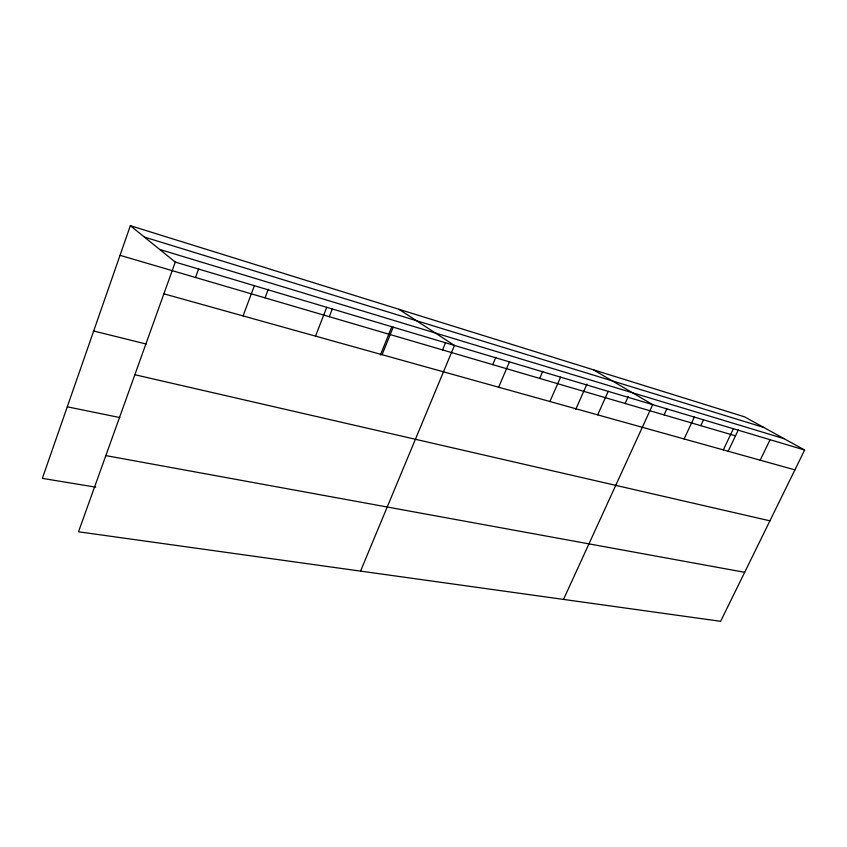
<?xml version="1.0" encoding="UTF-8"?>
<svg xmlns="http://www.w3.org/2000/svg" width="847" height="847" viewBox="0 0 847 847"><rect width="100%" height="100%" fill="white"/><g stroke="black" fill="none" stroke-linecap="round" stroke-linejoin="round"><path stroke-width="1.27" d="M130.353 225.683L175.265 262.083L78.506 531.789L720.628 621.317L804.65 450.022L744.545 416.83L130.353 225.683L42.35 478.375L95.806 487.173M195.519 277.467L198.653 268.859M243.047 315.92L254.375 285.704M265.037 297.858L268.298 289.25M315.518 336.132L326.741 307.323M329.282 316.704L332.5 308.446M380.409 355.009L391.674 327.037M382.092 354.702L393.199 327.164M442.558 349.927L445.543 342.728M360.547 571.111L454.447 345.449L398.852 309.24M492.742 364.644L495.844 357.339M498.629 387.217L509.46 361.881M539.698 378.418L542.768 371.367M549.894 401.52L560.587 377.148M575.727 409.376L586.929 384.146M597.686 414.85L608.21 391.367M625.107 403.468L628.262 396.512M563.52 599.411L652.688 404.644L593.313 369.758M664.059 414.892L666.801 408.942M684.111 438.958L694.328 417.084M700.797 425.67L703.497 419.9M723.327 449.905L733.386 428.741M728.124 451.335L738.319 429.905M760.193 460.186L770.082 439.699M105.843 455.601L744.661 572.307M67.273 406.804L119.808 417.56M134.853 374.723L769.912 520.831M93.678 330.997L146.182 344.041M163.884 293.824L794.909 469.873M120.02 255.328L735.492 435.845M175.265 262.083L804.65 450.022M159.691 249.463L784.153 438.704M144.435 237.096L763.729 427.428"/></g></svg>
